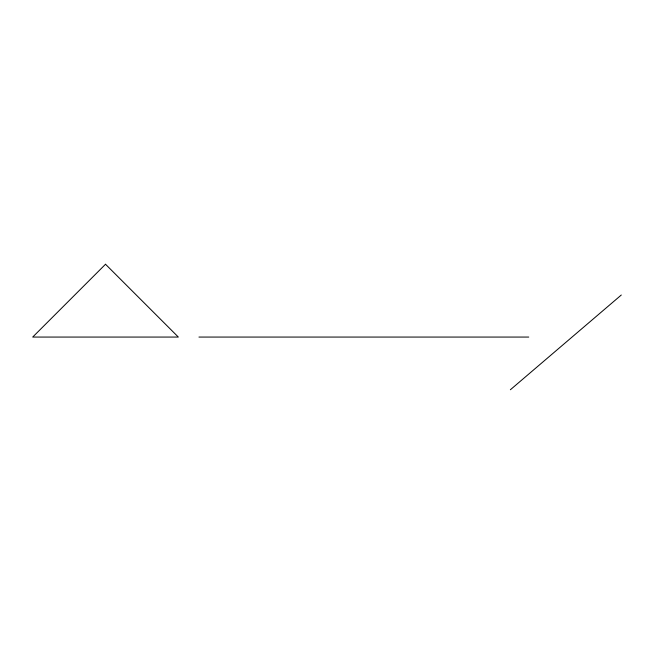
<?xml version="1.0" encoding="UTF-8"?>
<svg xmlns="http://www.w3.org/2000/svg" width="654" height="654" viewBox="0 0 654 654"><rect width="100%" height="100%" fill="white"/><g stroke="black" fill="none" stroke-linecap="round" stroke-linejoin="round"><path stroke-width="0.98" d="M510.373 389.751L621.3 295.011M198.947 337.063L528.759 337.063M105.515 264.249L32.7 337.063L178.338 337.063L105.515 264.249"/></g></svg>
